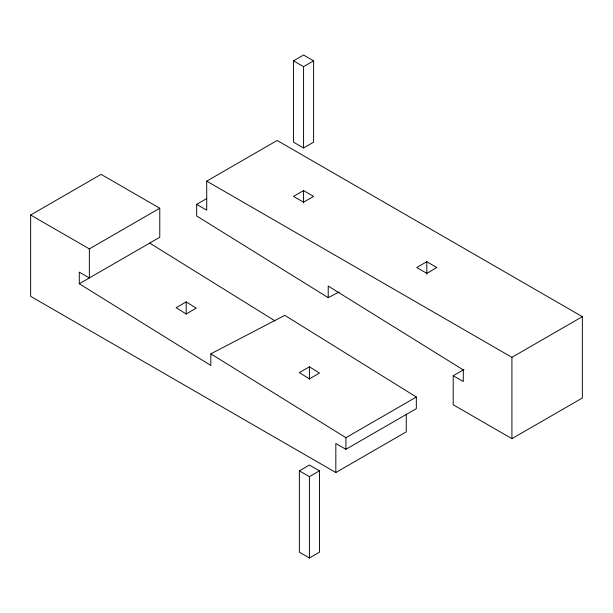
<?xml version="1.0" encoding="UTF-8"?>
<svg xmlns="http://www.w3.org/2000/svg" width="613" height="613" viewBox="0 0 613 613"><rect width="100%" height="100%" fill="white"/><g stroke="black" fill="none" stroke-linecap="round" stroke-linejoin="round"><path stroke-width="0.92" d="M159.771 208.236L101.076 174.353L30.65 215.017L30.65 296.34L335.824 472.531L335.847 443.498L345.908 449.306L416.334 408.649L416.334 397.025L284.784 315.343L210.834 353.824L210.834 365.44L79.284 283.758L79.284 272.134L89.345 277.95L89.345 248.901L159.771 208.236L159.771 237.285L79.284 283.758M406.266 414.074L406.25 431.866L335.824 472.531M464.003 369.509L453.229 375.731L453.206 404.764L511.924 438.663L582.35 397.998L582.35 316.668L277.153 140.469L206.727 181.134L206.727 210.175L196.666 204.367L196.666 215.983L328.216 297.665L339.142 291.987M293.504 60.833L303.565 55.024L313.626 60.833L313.626 142.162L303.565 147.971L293.504 142.162L293.504 60.833L303.565 66.648L313.626 60.833M196.666 204.367L206.604 198.627M303.565 190.566L293.504 196.382L303.565 202.19L313.626 196.382L303.565 190.566L303.565 202.88M186.183 301.91L176.123 307.718L186.183 313.963L196.244 308.155L186.183 301.91L186.183 314.178M426.794 261.713L416.733 267.529L426.794 273.337L436.854 267.529L426.794 261.713L426.794 274.157M309.412 366.804L299.351 372.612L309.412 378.865L319.473 373.056L309.412 366.804L309.412 379.24M345.908 449.306L345.908 437.69L416.334 397.025M299.351 470.838L309.412 465.029L319.473 470.838L319.473 552.167L309.412 557.976L299.351 552.167L299.351 470.838L309.412 476.646L319.473 470.838M206.727 181.134L511.924 357.333L582.35 316.668M453.229 375.731L463.29 381.539L463.29 369.923L328.216 286.049L328.216 297.665M30.65 215.017L89.345 248.901M149.71 243.093L275.022 320.898M210.834 353.824L345.908 437.69M511.924 357.333L511.924 438.663M309.412 476.646L309.412 557.976M303.565 66.648L303.565 147.971"/></g></svg>
